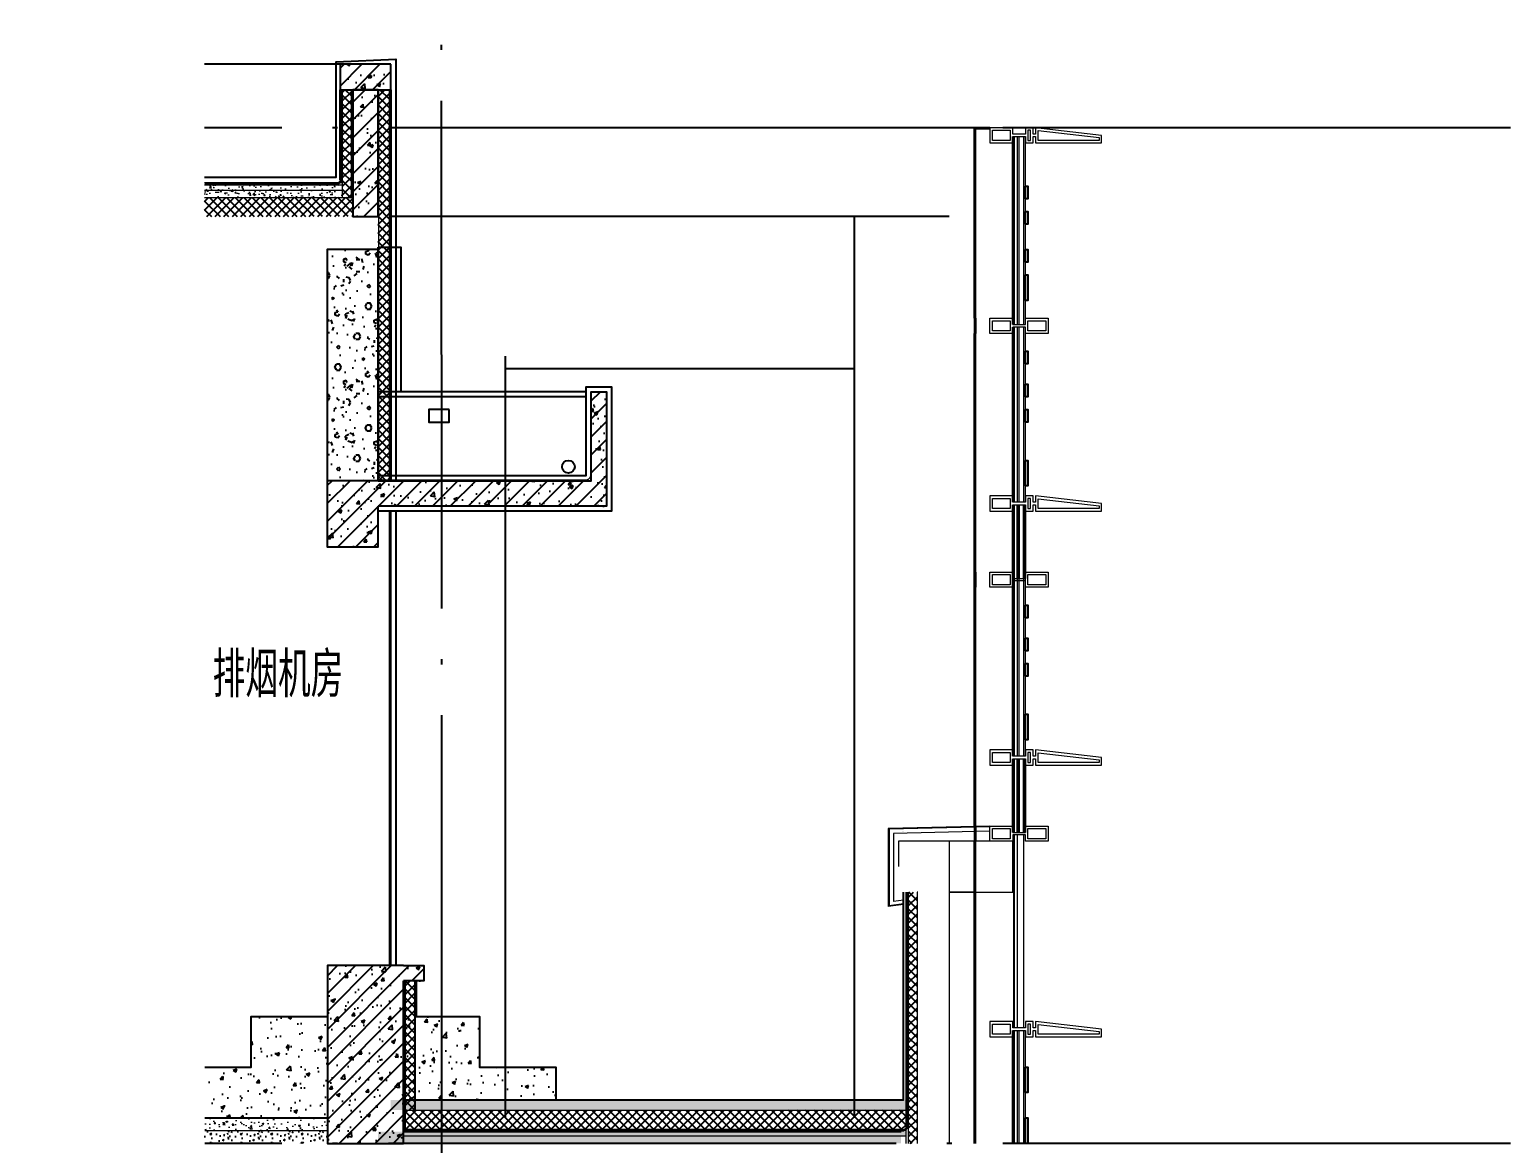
# Model space of a CAD drawing. Extents: x 1147314 to 1218578, y -272074 to -241968.
# Drawn here: x 1212126 to 1217960, y -249922 to -245535 of the extents above; entities that cross this region are included whole.
import ezdxf

# ---------------------------------------------------------------- set-up
doc = ezdxf.new("R2010")
doc.units = 0
doc.header["$LTSCALE"] = 1000
doc.header["$MEASUREMENT"] = 0
for name, pattern in [('230303生产综合楼-平面图_t8$0$DOTE', [2.42, 2, -0.2, 0.02, -0.2]), ('__DASH', [0.35, 0.25, -0.1]), ('DASH', [0.35, 0.25, -0.1])]:
    doc.linetypes.add(name, pattern=pattern)
for name, color, linetype in [('230303生产综合楼-平面图_t8$0$PUB_HATCH', 8, 'Continuous'), ('230303生产综合楼-平面图_t8$0$板洞', 6, 'Continuous'), ('A-DOOR-FIRE', 4, 'Continuous'), ('A-SECT-SURF', 6, 'Continuous'), ('A-看线', 115, 'Continuous'), ('DOTE', 1, 'Continuous'), ('LATRINE', 6, 'Continuous'), ('LY_MC_section A', 140, 'Continuous'), ('PUB_HATCH', 8, 'Continuous'), ('PUB_TEXT', 7, 'Continuous'), ('SURFACE', 6, 'Continuous'), ('WALL', 255, 'Continuous'), ('墙身保温', 21, 'Continuous'), ('墙身抹灰', 6, 'Continuous'), ('平面$0$A-ROOF-LINE', 150, 'Continuous')]:
    doc.layers.add(name, color=color, linetype=linetype)
for name, color, linetype, lineweight in [('A-WALL-INSL', 241, 'Continuous', 0), ('WALL-CURT-GLAZ', 120, 'Continuous', 0), ('WALL-CURT-METL', 211, 'Continuous', 0), ('墙身分层线', 253, 'Continuous', 18)]:
    doc.layers.add(name, color=color, linetype=linetype, lineweight=lineweight)
doc.styles.add('_TCH_DIM', font='SIMPLEX', dxfattribs={"bigfont": 'GBCBIG'})
pattern_1 = [(50, (1943.11, -3412.05), (143.452037, -12.550427), [15, -165]), (355, (1943.11, -3412.05), (-27.750267, 150.438427), [12, -132]), (100.4514, (1955.07, -3413.09), (115.701876, 137.887908), [12.748038, -140.228422]), (46.1842, (1943.11, -3372.05), (213.44821, -33.103803), [22.5, -247.5]), (96.6356, (1960.9, -3374.8), (186.93254, 194.823574), [19.122058, -210.3426]), (351.1842, (1943.11, -3372.05), (186.93239, 194.82372), [18, -198]), (21, (1963.11, -3382.05), (119.38141, -80.523778), [15, -165]), (326, (1963.11, -3382.05), (48.663066, 145.030009), [12, -132]), (71.4514, (1973.06, -3388.76), (168.044526, 64.5061), [12.748038, -140.228422]), (37.5, (1943.113, -3412.045), (2.431971, 66.5787708), [0, -130.4, 0, -134, 0, -132.5]), (7.5, (1943.11, -3412.045), (52.6139075, 78.8823424), [0, -76.4, 0, -127.4, 0, -50.5]), (327.5, (1898.513, -3412.045), (106.7644872, -4.5109743), [0, -50, 0, -156, 0, -207]), (317.5, (1878.51, -3412.045), (116.637234, 20.0209965), [0, -65, 0, -103.6, 0, -147])]

# ---------------------------------------------------------------- blocks, each defined once
blk = doc.blocks.new('A$C42b86bd6')
at = {"layer": 'A-看线'}
for points in [[(286, 0), (286, -60)], [(290, 0), (290, -60)]]:
    blk.add_lwpolyline(points, dxfattribs=at)
at = {"layer": 'WALL-CURT-METL'}
for points in [[(230, -60), (230, 0), (140, 0), (140, -25), (90, -25), (90, 0), (0, 0), (0, -60), (90, -60), (90, -35), (140, -35), (140, -60)], [(80, -25), (80, -10), (10, -10), (10, -50), (80, -50)], [(220, -50), (220, -10), (150, -10), (150, -35), (150, -50)]]:
    blk.add_lwpolyline(points, close=True, dxfattribs=at)
blk = doc.blocks.new('A$C37e4a2ef')
at = {"layer": 'A-看线'}
for points in [[(196, -60), (196, 0)], [(200, -60), (200, 0)]]:
    blk.add_lwpolyline(points, dxfattribs=at)
at = {"layer": 'WALL-CURT-METL'}
for points in [[(140, -60), (50, -60), (50, -35), (0, -35), (0, -60), (-30, -60), (-30, -35), (-40, -35), (-40, -60), (-300, -60), (-300, -30), (-40, 0), (-40, -25), (-30, -25), (-30, 0), (0, 0), (0, -25), (50, -25), (50, 0), (140, 0)], [(-50, -50), (-50, -11.2), (-290, -38.9), (-290, -50)], [(-20, -10), (-10, -10), (-10, -50), (-20, -50)], [(130, -25), (130, -10), (60, -10), (60, -50), (130, -50)]]:
    blk.add_lwpolyline(points, close=True, dxfattribs=at)
blk = doc.blocks.new('A$C827e71c0')
at = {"layer": 'A-DOOR-FIRE'}
blk.add_blockref('A$C42b86bd6', (-90, 0), dxfattribs=at)
blk = doc.blocks.new('A$C071d96ed')
at = {"layer": 'A-看线'}
for points in [[(44, -690), (44, 0)], [(50, -690), (50, 0)], [(196, -665), (196, -25)], [(200, -665), (200, -25)]]:
    blk.add_lwpolyline(points, dxfattribs=at)
at = {"layer": 'WALL-CURT-GLAZ'}
for p, q in [((0, -690), (0, 0)), ((6, -690), (6, 0)), ((25, -690), (25, 0)), ((31, -690), (31, 0))]:
    blk.add_line(p, q, dxfattribs=at)
blk = doc.blocks.new('A$C38d1714a')
at = {"layer": 'A-WALL-INSL'}
blk.add_lwpolyline([(0, 0), (250, 0), (250, -200), (0, -200)], close=True, dxfattribs=at)

msp = doc.modelspace()

# ---------------------------------------------------------------- hatches: boundary and pattern name
at = {"layer": '230303生产综合楼-平面图_t8$0$PUB_HATCH'}
h = msp.add_hatch(dxfattribs=at)
h.set_pattern_fill('钢筋混凝土', color=256, scale=20)
h.set_pattern_definition([(45, (1943.113, -3412.045), (-35.355339, 35.355339), []), (50, (1943.11, -3412.05), (143.452037, -12.550427), [15, -165]), (355, (1943.11, -3412.05), (-27.750267, 150.438427), [12, -132]), (100.4514, (1955.07, -3413.09), (115.701876, 137.887908), [12.748038, -140.228422]), (46.1842, (1943.11, -3372.05), (213.44821, -33.103803), [22.5, -247.5]), (96.6356, (1960.9, -3374.8), (186.93254, 194.823574), [19.122058, -210.3426]), (351.1842, (1943.11, -3372.05), (186.93239, 194.82372), [18, -198]), (21, (1963.11, -3382.05), (119.38141, -80.523778), [15, -165]), (326, (1963.11, -3382.05), (48.663066, 145.030009), [12, -132]), (71.4514, (1973.06, -3388.76), (168.044526, 64.5061), [12.748038, -140.228422]), (37.5, (1943.113, -3412.045), (2.431971, 66.5787708), [0, -130.4, 0, -134, 0, -132.5]), (7.5, (1943.11, -3412.045), (52.6139075, 78.8823424), [0, -76.4, 0, -127.4, 0, -50.5]), (327.5, (1898.513, -3412.045), (106.7644872, -4.5109743), [0, -50, 0, -156, 0, -207]), (317.5, (1878.51, -3412.045), (116.637234, 20.0209965), [0, -65, 0, -103.6, 0, -147])])
edge = h.paths.add_edge_path()
edge.add_line((1213604.3, -249281.9), (1213679.3, -249281.9))
edge.add_line((1213679.3, -249281.9), (1213679.3, -249221.9))
edge.add_line((1213679.3, -249221.9), (1213299.3, -249221.9))
edge.add_line((1213299.3, -249221.9), (1213299.3, -249921.9))
edge.add_line((1213299.3, -249921.9), (1213599.3, -249921.9))
edge.add_line((1213599.3, -249921.9), (1213599.3, -249281.9))
h = msp.add_hatch(dxfattribs=at)
h.set_pattern_fill('混凝土', color=256, scale=20)
h.set_pattern_definition(pattern_1)
h.paths.add_polyline_path([(1212999.2, -249622.3), (1213299.3, -249471.9)], flags=16)
h.paths.add_polyline_path([(1212816.8, -249621.9), (1212816.8, -249821.9), (1213299.3, -249821.9), (1213299.3, -249421.9), (1212999.3, -249421.8), (1212999.3, -249621.9)])
h = msp.add_hatch(dxfattribs=at)
h.set_pattern_fill('混凝土', color=256, scale=20)
h.set_pattern_definition(pattern_1)
edge = h.paths.add_edge_path()
edge.add_line((1213899.3, -249421.9), (1213899.4, -249622.1))
edge.add_line((1213899.4, -249622.1), (1214199.3, -249622.1))
edge.add_line((1214199.3, -249622.1), (1214199.3, -249750.9))
edge.add_line((1214199.3, -249750.9), (1213604.5, -249747.9))
edge.add_line((1213599.3, -249750.9), (1213599.3, -249421.9))
edge.add_line((1213599.3, -249421.9), (1213899.3, -249421.9))
at = {"layer": 'PUB_HATCH'}
h = msp.add_hatch(dxfattribs=at)
h.set_pattern_fill('钢筋混凝土', color=256, scale=20, style=0)
h.set_pattern_definition([(45, (-1132717.173, 182296.375), (-35.3553391, 35.3553391), []), (50, (-1132717.17, 182296.38), (143.4520365, -12.550427), [15, -165]), (355, (-1132717.17, 182296.38), (-27.750267, 150.438427), [12, -132]), (100.4514, (-1132705.22, 182295.33), (115.701876, 137.8879084), [12.748038, -140.228422]), (46.1842, (-1132717.17, 182336.38), (213.44821, -33.103803), [22.5, -247.5]), (96.6356, (-1132699.39, 182333.62), (186.932541, 194.823574), [19.122058, -210.3426]), (351.1842, (-1132717.17, 182336.38), (186.93239, 194.82372), [18, -198]), (21, (-1132697.17, 182326.38), (119.3814104, -80.523778), [15, -165]), (326, (-1132697.17, 182326.38), (48.663066, 145.030009), [12, -132]), (71.4514, (-1132687.22, 182319.66), (168.044526, 64.506099), [12.748038, -140.228422]), (37.5, (-1132717.173, 182296.375), (2.4319711, 66.5787708), [0, -130.4, 0, -134, 0, -132.5]), (7.5, (-1132717.17, 182296.375), (52.6139075, 78.8823424), [0, -76.4, 0, -127.4, 0, -50.5]), (327.5, (-1132761.773, 182296.375), (106.7644872, -4.5109743), [0, -50, 0, -156, 0, -207]), (317.5, (-1132781.77, 182296.375), (116.637234, 20.0209965), [0, -65, 0, -103.6, 0, -147])])
h.paths.add_polyline_path([(1213549.2, -245672.1), (1213349.2, -245672.1), (1213349.2, -245771.9), (1213549.2, -245771.9)])
h = msp.add_hatch(dxfattribs=at)
h.set_pattern_fill('钢筋混凝土', color=256, scale=20, style=0)
h.set_pattern_definition([(45, (-127922.28, -54629.57), (-35.355339, 35.355339), []), (50, (-127922.28, -54629.57), (143.452037, -12.550427), [15, -165]), (355, (-127922.28, -54629.57), (-27.750267, 150.438427), [12, -132]), (100.4514, (-127910.33, -54630.62), (115.701876, 137.887908), [12.748038, -140.228422]), (46.1842, (-127922.28, -54589.57), (213.44821, -33.103803), [22.5, -247.5]), (96.6356, (-127904.5, -54592.33), (186.93254, 194.823574), [19.122058, -210.3426]), (351.1842, (-127922.28, -54589.57), (186.93239, 194.82372), [18, -198]), (21, (-127902.28, -54599.57), (119.38141, -80.523778), [15, -165]), (326, (-127902.28, -54599.57), (48.663066, 145.030009), [12, -132]), (71.4514, (-127892.33, -54606.28), (168.044526, 64.5061), [12.748038, -140.228422]), (37.5, (-127922.28, -54629.57), (2.431971, 66.5787708), [0, -130.4, 0, -134, 0, -132.5]), (7.5, (-127922.28, -54629.57), (52.6139075, 78.8823424), [0, -76.4, 0, -127.4, 0, -50.5]), (327.5, (-127966.88, -54629.57), (106.7644872, -4.5109743), [0, -50, 0, -156, 0, -207]), (317.5, (-127986.88, -54629.57), (116.637234, 20.0209965), [0, -65, 0, -103.6, 0, -147])])
h.paths.add_polyline_path([(1213499.2, -246271.9), (1213499.2, -245771.9), (1213399.2, -245771.9), (1213399.2, -246271.9)])
h = msp.add_hatch(dxfattribs=at)
h.set_pattern_fill('加气混凝土', color=256, scale=20, style=0)
h.set_pattern_definition([(0, (-1037884.82, 123313.16), (120, 240), [0, -240]), (0, (-1038025.22, 123280.76), (120, 240), [0, -240]), (0, (-1037947.22, 123278.36), (120, 240), [0, -240]), (0, (-1037862.02, 123349.16), (120, 240), [0, -240]), (0, (-1037961.62, 123266.36), (120, 240), [0, -240]), (0, (-1037838.02, 123500.36), (120, 240), [0, -240]), (0, (-1037911.22, 123481.16), (120, 240), [0, -240]), (0, (-1037872.82, 123451.16), (120, 240), [0, -240]), (0, (-1038068.42, 123446.36), (120, 240), [0, -240]), (0, (-1037950.82, 123435.56), (120, 240), [0, -240]), (0, (-1037996.42, 123374.36), (120, 240), [0, -240]), (0, (-1037994.02, 123284.36), (120, 240), [0, -240]), (0, (-1037904.02, 123274.76), (120, 240), [0, -240]), (0, (-1037838.02, 123380.36), (120, 240), [0, -240]), (0, (-1038062.42, 123343.16), (120, 240), [0, -240]), (0, (-1038042.02, 123383.96), (120, 240), [0, -240]), (0, (-1037948.42, 123367.16), (120, 240), [0, -240]), (0, (-1037982.02, 123332.36), (120, 240), [0, -240]), (0, (-1038001.22, 123411.56), (120, 240), [0, -240]), (0, (-1037971.22, 123501.56), (120, 240), [0, -240]), (0, (-1038052.82, 123292.76), (120, 240), [0, -240]), (0, (-1037920.82, 123452.36), (120, 240), [0, -240]), (0, (-1038032.42, 123455.96), (120, 240), [0, -240]), (0, (-1038051.62, 123487.16), (120, 240), [0, -240]), (130.601294, (-1037852.768, 123425.22), (-599.99999337, 720.00000315), [10.536622, -4414.8444]), (18.4349488, (-1037869.91, 123429.792), (599.9999978, 239.9999982), [10.842096, -1507.05116]), (90, (-1037869.91, 123419.51), (120, 240), [10.285714, -469.71426]), (161.565051, (-1037859.625, 123416.078), (-600.000003, 239.9999821), [10.842096, -1507.05116]), (53.1301023, (-1037859.625, 123416.08), (120.0000002, 239.9999999), [11.428572, -1188.5714]), (135, (-1037850.48, 123293.79), (-120.0000145, 239.9999838), [9.697464, -669.12504]), (45, (-1037864.2, 123293.79), (119.9999992, 239.999999), [9.697464, -669.12504]), (135, (-1037857.34, 123286.935), (-120.0000145, 239.9999838), [9.697464, -669.12504]), (45, (-1037857.34, 123286.935), (119.9999992, 239.999999), [9.697464, -669.12504]), (116.565051, (-1037965.9, 123454.93), (-2e-05, 479.999987), [12.77753, -255.5506]), (180, (-1037971.62, 123466.36), (-120, 240), [13.714286, -226.2857]), (63.434949, (-1037991.05, 123454.93), (1e-06, 479.999998), [12.77753, -255.5506]), (116.565051, (-1037985.34, 123443.5), (-2e-05, 479.999987), [12.77753, -255.5506]), (0, (-1037985.34, 123443.5), (120, 240), [13.714286, -226.2857]), (63.434949, (-1037971.62, 123443.5), (1e-06, 479.999998), [12.77753, -255.5506]), (107.102728, (-1037875.625, 123373.792), (-359.999986237, 1200.000001936), [15.544538, -6513.161]), (143.972626, (-1037880.196, 123388.65), (-2279.9999711, 1679.9999981), [15.544538, -3248.808]), (180, (-1037892.77, 123397.8), (-120, 240), [14.857142, -225.14284]), (36.0273733, (-1037920.196, 123388.65), (2279.99998315, 1679.99998189), [15.544538, -3248.808]), (71.5650511, (-1037924.768, 123374.935), (360.00000185, 1199.99999793), [14.456126, -1503.43712]), (107.102728, (-1037920.196, 123360.078), (-359.999986237, 1200.000001936), [15.544538, -6513.161]), (143.972626, (-1037907.625, 123350.935), (-2279.9999711, 1679.9999981), [15.544538, -3248.808]), (0, (-1037907.62, 123350.93), (120, 240), [14.857142, -225.14284]), (36.0273733, (-1037892.768, 123350.935), (2279.99998315, 1679.99998189), [15.544538, -3248.808]), (71.5650511, (-1037880.196, 123360.078), (360.00000185, 1199.99999793), [14.456126, -1503.43712]), (150.255118, (-1037873.34, 123485.792), (-360.00000085, 239.99999703), [9.214008, -1925.72784]), (90, (-1037881.34, 123481.22), (120, 240), [9.142858, -470.8571]), (29.7448813, (-1037881.34, 123481.22), (360.0000002, 239.99999888), [9.214008, -1925.72784]), (116.565051, (-1037929.34, 123315.5), (-2e-05, 479.999987), [12.77753, -255.5506]), (168.690067, (-1037935.054, 123326.935), (-1080.0000008, 239.99999398), [11.654902, -2435.8742]), (41.1859251, (-1037955.625, 123321.221), (2999.999981823, 2639.999976915), [12.148738, -5090.3208]), (90, (-1037955.62, 123309.79), (120, 240), [11.428572, -468.5714]), (138.814074, (-1037946.482, 123301.792), (-2999.999946676, 2640.000016815), [12.148738, -5090.3208]), (16.6992442, (-1037946.482, 123301.792), (3959.999970207, 1199.99998743), [11.93178, -4999.415]), (60.9453959, (-1037935.054, 123305.221), (119.99999968, 239.99999788), [11.766434, -4930.1358]), (109.983106, (-1038029.911, 123416.078), (-600.00000226, 1679.999995554), [13.3768, -5604.879]), (155.556045, (-1038034.482, 123428.649), (-1560.000005946, 719.99998504), [13.809194, -5786.0526]), (24.4439547, (-1038059.625, 123428.649), (1560.00000078, 719.999996537), [13.809194, -5786.0526]), (70.0168934, (-1038064.196, 123416.078), (600.00000181, 1679.99999583), [13.3768, -5604.879]), (109.983106, (-1038059.625, 123403.506), (-600.00000226, 1679.999995554), [13.3768, -5604.879]), (160.016893, (-1038047.053, 123398.935), (-600.00000035, 239.99998907), [13.3768, -2795.751]), (19.9831065, (-1038047.053, 123398.935), (599.9999967, 239.99999962), [13.3768, -2795.751]), (70.0168934, (-1038034.482, 123403.506), (600.00000181, 1679.99999583), [13.3768, -5604.879]), (122.005383, (-1037940.768, 123394.363), (-120.0000161, 239.99998775), [10.781693, -2253.3736]), (18.4349488, (-1037956.768, 123400.078), (599.9999978, 239.9999982), [10.842096, -1507.05116]), (90, (-1037956.77, 123389.79), (120, 240), [10.285714, -469.71426]), (161.565051, (-1037946.482, 123386.363), (-600.000003, 239.9999821), [10.842096, -1507.05116]), (54.4623222, (-1037946.482, 123386.363), (839.99999878, 1199.9999982), [9.831228, -4119.2846]), (116.565051, (-1038010.48, 123336.08), (-2e-05, 479.999987), [12.77753, -255.5506]), (180, (-1038016.2, 123347.5), (-120, 240), [12.571428, -227.42856]), (59.0362434, (-1038035.625, 123336.078), (120.00000039, 239.99999884), [13.32789, -2785.5288]), (120.963756, (-1038028.768, 123324.65), (-120.0000164, 239.99998898), [13.32789, -2785.5288]), (0, (-1038028.77, 123324.65), (120, 240), [12.571428, -227.42856]), (63.434949, (-1038016.2, 123324.65), (1e-06, 479.999998), [12.77753, -255.5506])])
h.paths.add_polyline_path([(1213299.2, -247311.9), (1213499.2, -247311.9), (1213499.2, -246401.9), (1213299.2, -246401.9)])
h = msp.add_hatch(dxfattribs=at)
h.set_pattern_fill('钢筋混凝土', color=256, scale=20)
h.set_pattern_definition([(45, (0.001, -3000), (-35.355339, 35.355339), []), (50, (0.001, -3000), (143.452037, -12.550427), [15, -165]), (355, (0.001, -3000), (-27.750267, 150.438427), [12, -132]), (100.4514, (11.96, -3001.05), (115.701876, 137.887908), [12.748038, -140.228422]), (46.1842, (0.001, -2960), (213.44821, -33.103803), [22.5, -247.5]), (96.6356, (17.79, -2962.76), (186.93254, 194.823574), [19.122058, -210.3426]), (351.1842, (0.001, -2960), (186.93239, 194.82372), [18, -198]), (21, (20, -2970), (119.38141, -80.523778), [15, -165]), (326, (20, -2970), (48.663066, 145.030009), [12, -132]), (71.4514, (29.95, -2976.71), (168.044526, 64.5061), [12.748038, -140.228422]), (37.5, (0.001, -3000), (2.431971, 66.5787708), [0, -130.4, 0, -134, 0, -132.5]), (7.5, (0.001, -3000), (52.6139075, 78.8823424), [0, -76.4, 0, -127.4, 0, -50.5]), (327.5, (-44.6, -3000), (106.7644872, -4.5109743), [0, -50, 0, -156, 0, -207]), (317.5, (-64.6, -3000), (116.637234, 20.0209965), [0, -65, 0, -103.6, 0, -147])])
edge = h.paths.add_edge_path()
edge.add_line((1213299.2, -247311.9), (1214339.2, -247311.9))
edge.add_line((1214339.2, -247311.9), (1214339.2, -246961.9))
edge.add_line((1214339.2, -246961.9), (1214399.2, -246961.9))
edge.add_line((1214399.2, -246961.9), (1214399.2, -247411.9))
edge.add_line((1214399.2, -247411.9), (1213499.2, -247411.8))
edge.add_line((1213499.2, -247411.8), (1213499.2, -247571.9))
edge.add_line((1213499.2, -247571.9), (1213299.3, -247571.9))
edge.add_line((1213299.3, -247571.9), (1213299.2, -247347.5))
h = msp.add_hatch(dxfattribs=at)
h.set_pattern_fill('加气混凝土', color=256, scale=10, style=0)
h.set_pattern_definition([(0, (60466.65, -29315.95), (60, 120), [0, -120]), (0, (60396.45, -29332.15), (60, 120), [0, -120]), (0, (60435.45, -29333.35), (60, 120), [0, -120]), (0, (60478.05, -29297.95), (60, 120), [0, -120]), (0, (60428.25, -29339.35), (60, 120), [0, -120]), (0, (60490.05, -29222.35), (60, 120), [0, -120]), (0, (60453.45, -29231.95), (60, 120), [0, -120]), (0, (60472.65, -29246.95), (60, 120), [0, -120]), (0, (60374.85, -29249.35), (60, 120), [0, -120]), (0, (60433.65, -29254.75), (60, 120), [0, -120]), (0, (60410.85, -29285.35), (60, 120), [0, -120]), (0, (60412.05, -29330.35), (60, 120), [0, -120]), (0, (60457.05, -29335.15), (60, 120), [0, -120]), (0, (60490.05, -29282.35), (60, 120), [0, -120]), (0, (60377.85, -29300.95), (60, 120), [0, -120]), (0, (60388.05, -29280.55), (60, 120), [0, -120]), (0, (60434.85, -29288.95), (60, 120), [0, -120]), (0, (60418.05, -29306.35), (60, 120), [0, -120]), (0, (60408.45, -29266.75), (60, 120), [0, -120]), (0, (60423.45, -29221.75), (60, 120), [0, -120]), (0, (60382.65, -29326.15), (60, 120), [0, -120]), (0, (60448.65, -29246.35), (60, 120), [0, -120]), (0, (60392.85, -29244.55), (60, 120), [0, -120]), (0, (60383.25, -29228.95), (60, 120), [0, -120]), (130.601294, (60482.683, -29259.926), (-299.999996686, 360.000001574), [5.268311, -2207.4222]), (18.4349488, (60474.112, -29257.64), (299.9999989, 119.9999991), [5.421048, -753.52558]), (90, (60474.11, -29262.783), (60, 120), [5.142857, -234.85713]), (161.565051, (60479.254, -29264.497), (-300.0000015, 119.99999105), [5.421048, -753.52558]), (53.1301023, (60479.254, -29264.497), (60.0000001, 119.99999994), [5.714286, -594.2857]), (135, (60483.826, -29325.64), (-60.0000073, 119.9999919), [4.848732, -334.56252]), (45, (60476.97, -29325.64), (59.9999996, 119.9999995), [4.848732, -334.56252]), (135, (60480.397, -29329.07), (-60.0000073, 119.9999919), [4.848732, -334.56252]), (45, (60480.397, -29329.07), (59.9999996, 119.9999995), [4.848732, -334.56252]), (116.565051, (60426.11, -29245.07), (-1e-05, 239.999993), [6.388765, -127.7753]), (180, (60423.25, -29239.35), (-60, 120), [6.857143, -113.14285]), (63.434949, (60413.54, -29245.07), (5e-07, 239.999999), [6.388765, -127.7753]), (116.565051, (60416.4, -29250.78), (-1e-05, 239.999993), [6.388765, -127.7753]), (0, (60416.4, -29250.78), (60, 120), [6.857143, -113.14285]), (63.434949, (60423.25, -29250.78), (5e-07, 239.999999), [6.388765, -127.7753]), (107.102728, (60471.2545, -29285.6403), (-179.999993118, 600.000000968), [7.772269, -3256.5805]), (143.972626, (60468.969, -29278.212), (-1139.99998555, 839.99999905), [7.772269, -1624.404]), (180, (60462.68, -29273.64), (-60, 120), [7.428571, -112.57142]), (36.0273733, (60448.969, -29278.212), (1139.999991575, 839.999990944), [7.772269, -1624.404]), (71.5650511, (60446.683, -29285.069), (180.00000092, 599.99999897), [7.228063, -751.71856]), (107.102728, (60448.9688, -29292.4975), (-179.999993118, 600.000000968), [7.772269, -3256.5805]), (143.972626, (60455.2545, -29297.069), (-1139.99998555, 839.99999905), [7.772269, -1624.404]), (0, (60455.25, -29297.07), (60, 120), [7.428571, -112.57142]), (36.0273733, (60462.683, -29297.069), (1139.999991575, 839.999990944), [7.772269, -1624.404]), (71.5650511, (60468.969, -29292.497), (180.00000092, 599.99999897), [7.228063, -751.71856]), (150.255118, (60472.397, -29229.64), (-180.00000043, 119.99999851), [4.607004, -962.86392]), (90, (60468.4, -29231.926), (60, 120), [4.571429, -235.42855]), (29.7448813, (60468.397, -29231.926), (180.0000001, 119.99999944), [4.607004, -962.86392]), (116.565051, (60444.4, -29314.78), (-1e-05, 239.999993), [6.388765, -127.7753]), (168.690067, (60441.54, -29309.069), (-540.0000004, 119.99999699), [5.827451, -1217.9371]), (41.1859251, (60431.2545, -29311.926), (1499.999990912, 1319.999988458), [6.074369, -2545.1604]), (90, (60431.254, -29317.64), (60, 120), [5.714286, -234.2857]), (138.814074, (60435.826, -29321.6403), (-1499.999973338, 1320.000008407), [6.074369, -2545.1604]), (16.6992442, (60435.826, -29321.6403), (1979.999985103, 599.999993716), [5.96589, -2499.7075]), (60.9453959, (60441.54, -29319.926), (59.99999984, 119.999998939), [5.883217, -2465.0679]), (109.983106, (60394.1116, -29264.4975), (-300.00000113, 839.999997777), [6.6884, -2802.4395]), (155.556045, (60391.826, -29258.2118), (-780.000002973, 359.99999252), [6.904597, -2893.0263]), (24.4439547, (60379.2545, -29258.2118), (780.00000039, 359.999998268), [6.904597, -2893.0263]), (70.0168934, (60376.969, -29264.4975), (300.000000904, 839.999997916), [6.6884, -2802.4395]), (109.983106, (60379.2545, -29270.783), (-300.00000113, 839.999997777), [6.6884, -2802.4395]), (160.016893, (60385.54, -29273.069), (-300.00000018, 119.99999453), [6.6884, -1397.8755]), (19.9831065, (60385.54, -29273.069), (299.99999835, 119.99999981), [6.6884, -1397.8755]), (70.0168934, (60391.826, -29270.783), (300.000000904, 839.999997916), [6.6884, -2802.4395]), (122.005383, (60438.683, -29275.355), (-60.00000805, 119.99999387), [5.390846, -1126.6868]), (18.4349488, (60430.683, -29272.497), (299.9999989, 119.9999991), [5.421048, -753.52558]), (90, (60430.683, -29277.64), (60, 120), [5.142857, -234.85713]), (161.565051, (60435.826, -29279.355), (-300.0000015, 119.99999105), [5.421048, -753.52558]), (54.4623222, (60435.826, -29279.3546), (419.99999939, 599.9999991), [4.915614, -2059.6423]), (116.565051, (60403.83, -29304.5), (-1e-05, 239.999993), [6.388765, -127.7753]), (180, (60400.97, -29298.78), (-60, 120), [6.285714, -113.71428]), (59.0362434, (60391.254, -29304.497), (60.000000195, 119.99999942), [6.663946, -1392.7644]), (120.963756, (60394.683, -29310.212), (-60.0000082, 119.99999449), [6.663946, -1392.7644]), (0, (60394.68, -29310.21), (60, 120), [6.285714, -113.71428]), (63.434949, (60400.97, -29310.21), (5e-07, 239.999999), [6.388765, -127.7753])])
h.paths.add_polyline_path([(1212126.5, -249871.9), (1212126.5, -249921.9), (1212126.5, -249921.9), (1212126.5, -249871.9)])
h.paths.add_polyline_path([(1212816.9, -249871.9), (1212816.9, -249921.9), (1213299.2, -249921.9), (1213299.2, -249871.9)])
h = msp.add_hatch(dxfattribs=at)
h.set_pattern_fill('加气混凝土', color=256, scale=10, style=0)
h.set_pattern_definition([(0, (-1135748.49, 217469.14), (60, 120), [0, -120]), (0, (-1135818.69, 217452.94), (60, 120), [0, -120]), (0, (-1135779.69, 217451.74), (60, 120), [0, -120]), (0, (-1135737.09, 217487.14), (60, 120), [0, -120]), (0, (-1135786.89, 217445.74), (60, 120), [0, -120]), (0, (-1135725.09, 217562.74), (60, 120), [0, -120]), (0, (-1135761.69, 217553.14), (60, 120), [0, -120]), (0, (-1135742.49, 217538.14), (60, 120), [0, -120]), (0, (-1135840.29, 217535.74), (60, 120), [0, -120]), (0, (-1135781.49, 217530.34), (60, 120), [0, -120]), (0, (-1135804.29, 217499.74), (60, 120), [0, -120]), (0, (-1135803.09, 217454.74), (60, 120), [0, -120]), (0, (-1135758.09, 217449.94), (60, 120), [0, -120]), (0, (-1135725.09, 217502.74), (60, 120), [0, -120]), (0, (-1135837.29, 217484.14), (60, 120), [0, -120]), (0, (-1135827.09, 217504.54), (60, 120), [0, -120]), (0, (-1135780.29, 217496.14), (60, 120), [0, -120]), (0, (-1135797.09, 217478.74), (60, 120), [0, -120]), (0, (-1135806.69, 217518.34), (60, 120), [0, -120]), (0, (-1135791.69, 217563.34), (60, 120), [0, -120]), (0, (-1135832.49, 217458.94), (60, 120), [0, -120]), (0, (-1135766.49, 217538.74), (60, 120), [0, -120]), (0, (-1135822.29, 217540.54), (60, 120), [0, -120]), (0, (-1135831.89, 217556.14), (60, 120), [0, -120]), (130.601294, (-1135732.464, 217525.164), (-299.999996686, 360.000001574), [5.268311, -2207.4222]), (18.4349488, (-1135741.035, 217527.45), (299.9999989, 119.99999911), [5.421048, -753.52558]), (90, (-1135741.035, 217522.307), (60, 120), [5.142857, -234.85713]), (161.565051, (-1135735.892, 217520.593), (-300.00000151, 119.99999105), [5.421048, -753.52558]), (53.1301023, (-1135735.892, 217520.593), (60.00000011, 119.99999994), [5.714286, -594.2857]), (135, (-1135731.32, 217459.45), (-60.00000725, 119.9999919), [4.848732, -334.56252]), (45, (-1135738.18, 217459.45), (59.9999996, 119.9999995), [4.848732, -334.56252]), (135, (-1135734.75, 217456.02), (-60.00000725, 119.9999919), [4.848732, -334.56252]), (45, (-1135734.75, 217456.02), (59.9999996, 119.9999995), [4.848732, -334.56252]), (116.565051, (-1135789.04, 217540.02), (-1.04e-05, 239.9999935), [6.388765, -127.7753]), (180, (-1135791.89, 217545.74), (-60, 120), [6.857143, -113.14285]), (63.434949, (-1135801.61, 217540.02), (5e-07, 239.999999), [6.388765, -127.7753]), (116.565051, (-1135798.75, 217534.31), (-1.04e-05, 239.9999935), [6.388765, -127.7753]), (0, (-1135798.75, 217534.31), (60, 120), [6.857143, -113.14285]), (63.434949, (-1135791.89, 217534.31), (5e-07, 239.999999), [6.388765, -127.7753]), (107.102728, (-1135743.8924, 217499.45), (-179.9999931185, 600.000000968), [7.772269, -3256.5805]), (143.972626, (-1135746.178, 217506.878), (-1139.999985548, 839.99999905), [7.772269, -1624.404]), (180, (-1135752.46, 217511.45), (-60, 120), [7.428571, -112.57142]), (36.0273733, (-1135766.178, 217506.878), (1139.999991575, 839.999990944), [7.772269, -1624.404]), (71.5650511, (-1135768.464, 217500.021), (180.00000092, 599.99999897), [7.228063, -751.71856]), (107.102728, (-1135766.178, 217492.5926), (-179.9999931185, 600.000000968), [7.772269, -3256.5805]), (143.972626, (-1135759.892, 217488.021), (-1139.999985548, 839.99999905), [7.772269, -1624.404]), (0, (-1135759.89, 217488.02), (60, 120), [7.428571, -112.57142]), (36.0273733, (-1135752.464, 217488.021), (1139.999991575, 839.999990944), [7.772269, -1624.404]), (71.5650511, (-1135746.178, 217492.593), (180.00000092, 599.99999897), [7.228063, -751.71856]), (150.255118, (-1135742.75, 217555.45), (-180.00000043, 119.99999851), [4.607004, -962.86392]), (90, (-1135746.75, 217553.164), (60, 120), [4.571429, -235.42855]), (29.7448813, (-1135746.75, 217553.164), (180.00000011, 119.99999944), [4.607004, -962.86392]), (116.565051, (-1135770.75, 217470.31), (-1.04e-05, 239.9999935), [6.388765, -127.7753]), (168.690067, (-1135773.607, 217476.021), (-540.0000004, 119.99999699), [5.827451, -1217.9371]), (41.1859251, (-1135783.8924, 217473.164), (1499.999990912, 1319.999988458), [6.074369, -2545.1604]), (90, (-1135783.89, 217467.45), (60, 120), [5.714286, -234.2857]), (138.814074, (-1135779.321, 217463.45), (-1499.999973338, 1320.000008407), [6.074369, -2545.1604]), (16.6992442, (-1135779.321, 217463.45), (1979.999985103, 599.999993716), [5.96589, -2499.7075]), (60.9453959, (-1135773.6067, 217465.164), (59.999999841, 119.999998939), [5.883217, -2465.0679]), (109.983106, (-1135821.035, 217520.5926), (-300.00000113, 839.999997777), [6.6884004, -2802.4395]), (155.556045, (-1135823.321, 217526.8784), (-780.000002973, 359.999992521), [6.904597, -2893.0263]), (24.4439547, (-1135835.8924, 217526.8784), (780.000000389, 359.999998268), [6.904597, -2893.0263]), (70.0168934, (-1135838.178, 217520.5926), (300.000000904, 839.999997916), [6.6884004, -2802.4395]), (109.983106, (-1135835.8924, 217514.307), (-300.00000113, 839.999997777), [6.6884004, -2802.4395]), (160.016893, (-1135829.607, 217512.021), (-300.000000176, 119.999994533), [6.6884004, -1397.8755]), (19.9831065, (-1135829.607, 217512.021), (299.999998353, 119.99999981), [6.6884004, -1397.8755]), (70.0168934, (-1135823.321, 217514.307), (300.000000904, 839.999997916), [6.6884004, -2802.4395]), (122.005383, (-1135776.464, 217509.735), (-60.00000805, 119.999993874), [5.3908464, -1126.6868]), (18.4349488, (-1135784.464, 217512.593), (299.9999989, 119.99999911), [5.421048, -753.52558]), (90, (-1135784.464, 217507.45), (60, 120), [5.142857, -234.85713]), (161.565051, (-1135779.321, 217505.735), (-300.00000151, 119.99999105), [5.421048, -753.52558]), (54.4623222, (-1135779.321, 217505.7355), (419.999999391, 599.999999101), [4.915614, -2059.6423]), (116.565051, (-1135811.32, 217480.59), (-1.04e-05, 239.9999935), [6.388765, -127.7753]), (180, (-1135814.18, 217486.31), (-60, 120), [6.285714, -113.71428]), (59.0362434, (-1135823.892, 217480.593), (60.000000195, 119.999999418), [6.6639456, -1392.7644]), (120.963756, (-1135820.464, 217474.878), (-60.0000082, 119.99999449), [6.6639456, -1392.7644]), (0, (-1135820.46, 217474.88), (60, 120), [6.285714, -113.71428]), (63.434949, (-1135814.18, 217474.88), (5e-07, 239.999999), [6.388765, -127.7753])])
h.paths.add_polyline_path([(1213499.2, -249921.9), (1213499.2, -249891.9), (1215559.2, -249891.9), (1215559.2, -249921.9)])
at = {"layer": '墙身保温'}
h = msp.add_hatch(dxfattribs=at)
h.set_pattern_fill('ANSI37', color=256, scale=15, style=0)
h.set_pattern_definition([(45, (-1226302.449, 238438.56), (-16.83798023, 16.83798023), []), (135, (-1226302.449, 238438.56), (-16.83798023, -16.83798023), [])])
h.paths.add_polyline_path([(1213359.2, -245772), (1213394.2, -245771.9), (1213394.2, -246196.9), (1213359.2, -246197)])
h = msp.add_hatch(dxfattribs=at)
h.set_pattern_fill('ANSI37', color=256, scale=15, style=0)
h.set_pattern_definition([(45, (-1249190.183, 259778.683), (-16.83798023, 16.83798023), []), (135, (-1249190.183, 259778.683), (-16.83798023, -16.83798023), [])])
h.paths.add_polyline_path([(1213544.2, -245771.9), (1213499.2, -245771.9), (1213499.2, -247311.9), (1213544.4, -247311.9)])
h = msp.add_hatch(dxfattribs=at)
h.set_pattern_fill('ANSI37', color=256, scale=15, style=0)
h.set_pattern_definition([(45, (-1226417.455, 237762.37), (-16.83798023, 16.83798023), []), (135, (-1226417.455, 237762.37), (-16.83798023, -16.83798023), [])])
h.paths.add_polyline_path([(1212815.7, -246196.6), (1212815.8, -246271.6), (1213398.8, -246271.4), (1213398.8, -246196.4)])
h = msp.add_hatch(dxfattribs=at)
h.set_pattern_fill('ANSI37', color=256, scale=15, style=0)
h.set_pattern_definition([(45, (-1139428.09, 217840.737), (-16.83798023, 16.83798023), []), (135, (-1139428.09, 217840.737), (-16.83798023, -16.83798023), [])])
h.paths.add_polyline_path([(1215589.2, -248931.9), (1215624.2, -248931.9), (1215624.2, -249921.9), (1215589.2, -249921.9)])
h = msp.add_hatch(dxfattribs=at)
h.set_pattern_fill('ANSI37', color=256, scale=15, style=0)
h.set_pattern_definition([(45, (-1249090.086, 256268.683), (-16.83798023, 16.83798023), []), (135, (-1249090.086, 256268.683), (-16.83798023, -16.83798023), [])])
h.paths.add_polyline_path([(1213644.3, -249281.9), (1213599.3, -249281.9), (1213599.3, -249790.9), (1213644.5, -249790.9)])
h = msp.add_hatch(dxfattribs=at)
h.set_pattern_fill('ANSI37', color=256, scale=15, style=0)
h.set_pattern_definition([(45, (-1139348.084, 217505.735), (-16.83798023, 16.83798023), []), (135, (-1139348.084, 217505.735), (-16.83798023, -16.83798023), [])])
h.paths.add_polyline_path([(1213599.3, -249865.9), (1213599.3, -249790.9), (1215579.2, -249790.9), (1215579.2, -249865.9)])
at = {"layer": '墙身分层线'}
h = msp.add_hatch(dxfattribs=at)
h.set_pattern_fill('混凝土', color=256, scale=8)
h.set_pattern_definition([(50, (29628.605, -3404.36), (57.3808146, -5.0201708), [6, -66]), (355, (29628.605, -3404.36), (-11.1001067, 60.1753707), [4.8, -52.8]), (100.4514, (29633.386, -3404.78), (46.2807505, 55.1551634), [5.0992152, -56.091369]), (46.1842, (29628.605, -3388.36), (85.379284, -13.241521), [9, -99]), (96.6356, (29635.72, -3389.465), (74.7730164, 77.9294297), [7.648823, -84.13704]), (351.1842, (29628.605, -3388.36), (74.7729556, 77.929488), [7.2, -79.2]), (21, (29636.605, -3392.36), (47.7525642, -32.2095113), [6, -66]), (326, (29636.605, -3392.36), (19.4652266, 58.0120036), [4.8, -52.8]), (71.4514, (29640.584, -3395.046), (67.2178103, 25.8024397), [5.0992152, -56.091369]), (37.5, (29628.605, -3404.362), (0.97278843, 26.6315083), [0, -52.16, 0, -53.6, 0, -53]), (7.5, (29628.605, -3404.362), (21.045563, 31.55293695), [0, -30.56, 0, -50.96, 0, -20.2]), (327.5, (29610.765, -3404.362), (42.7057949, -1.80438974), [0, -20, 0, -62.4, 0, -82.8]), (317.5, (29602.765, -3404.362), (46.6548935, 8.0083986), [0, -26, 0, -41.44, 0, -58.8])])
h.paths.add_polyline_path([(1212815.7, -246147.1), (1212815.7, -246197.1), (1213359.2, -246197), (1213359.2, -246147.1)])
h = msp.add_hatch(dxfattribs=at)
h.set_pattern_fill('混凝土', color=256, scale=10)
h.set_pattern_definition([(50, (-1135712.7, 217626.736), (71.7260183, -6.2752135), [7.5, -82.5]), (355, (-1135712.7, 217626.736), (-13.8751334, 75.2192134), [6, -66]), (100.4514, (-1135706.72, 217626.21), (57.8509382, 68.9439542), [6.374019, -70.1142112]), (46.1842, (-1135712.7, 217646.736), (106.724105, -16.5519014), [11.25, -123.75]), (96.6356, (-1135703.8, 217645.36), (93.4662706, 97.411787), [9.561029, -105.1713]), (351.1842, (-1135712.7, 217646.74), (93.4661945, 97.41186), [9, -99]), (21, (-1135702.7, 217641.736), (59.6907052, -40.261889), [7.5, -82.5]), (326, (-1135702.7, 217641.736), (24.3315332, 72.5150045), [6, -66]), (71.4514, (-1135697.724, 217638.38), (84.0222629, 32.2530497), [6.374019, -70.1142112]), (37.5, (-1135712.698, 217626.736), (1.21598553, 33.28938538), [0, -65.2, 0, -67, 0, -66.25]), (7.5, (-1135712.7, 217626.736), (26.30695374, 39.4411712), [0, -38.2, 0, -63.7, 0, -25.25]), (327.5, (-1135734.998, 217626.736), (53.38224362, -2.25548717), [0, -25, 0, -78, 0, -103.5]), (317.5, (-1135745, 217626.736), (58.3186169, 10.0104982), [0, -32.5, 0, -51.8, 0, -73.5])])
h.paths.add_polyline_path([(1213549.2, -249790.9), (1213549.2, -249750.9), (1215579.2, -249750.9), (1215579.2, -249790.9)])
h = msp.add_hatch(dxfattribs=at)
h.set_pattern_fill('混凝土', color=256, scale=10)
h.set_pattern_definition([(50, (60431.254, -29279.355), (71.7260183, -6.2752135), [7.5, -82.5]), (355, (60431.254, -29279.355), (-13.8751334, 75.2192134), [6, -66]), (100.4514, (60437.23, -29279.88), (57.850938, 68.9439542), [6.374019, -70.114211]), (46.1842, (60431.254, -29259.355), (106.724105, -16.5519014), [11.25, -123.75]), (96.6356, (60440.15, -29260.73), (93.466271, 97.411787), [9.561029, -105.1713]), (351.1842, (60431.25, -29259.35), (93.466195, 97.41186), [9, -99]), (21, (60441.254, -29264.355), (59.6907052, -40.261889), [7.5, -82.5]), (326, (60441.254, -29264.355), (24.331533, 72.5150045), [6, -66]), (71.4514, (60446.23, -29267.71), (84.022263, 32.2530497), [6.374019, -70.114211]), (37.5, (60431.254, -29279.355), (1.21598553, 33.2893854), [0, -65.2, 0, -67, 0, -66.25]), (7.5, (60431.254, -29279.355), (26.3069537, 39.4411712), [0, -38.2, 0, -63.7, 0, -25.25]), (327.5, (60408.954, -29279.355), (53.3822436, -2.2554872), [0, -25, 0, -78, 0, -103.5]), (317.5, (60398.954, -29279.355), (58.318617, 10.0104982), [0, -32.5, 0, -51.8, 0, -73.5])])
h.paths.add_polyline_path([(1212126.5, -249871.9), (1212126.5, -249871.9), (1212126.5, -249821.9)])
h.paths.add_polyline_path([(1212816.8, -249821.9), (1212816.9, -249871.9), (1213299.2, -249871.9), (1213299.2, -249821.9)])
h = msp.add_hatch(dxfattribs=at)
h.set_pattern_fill('混凝土', color=256, scale=10)
h.set_pattern_definition([(50, (-1135712.7, 217505.735), (71.7260183, -6.2752135), [7.5, -82.5]), (355, (-1135712.7, 217505.735), (-13.8751334, 75.2192134), [6, -66]), (100.4514, (-1135706.72, 217505.21), (57.8509382, 68.9439542), [6.374019, -70.1142112]), (46.1842, (-1135712.7, 217525.735), (106.724105, -16.5519014), [11.25, -123.75]), (96.6356, (-1135703.8, 217524.36), (93.4662706, 97.411787), [9.561029, -105.1713]), (351.1842, (-1135712.7, 217525.74), (93.4661945, 97.41186), [9, -99]), (21, (-1135702.7, 217520.735), (59.6907052, -40.261889), [7.5, -82.5]), (326, (-1135702.7, 217520.735), (24.3315332, 72.5150045), [6, -66]), (71.4514, (-1135697.724, 217517.38), (84.0222629, 32.2530497), [6.374019, -70.1142112]), (37.5, (-1135712.698, 217505.735), (1.21598553, 33.28938538), [0, -65.2, 0, -67, 0, -66.25]), (7.5, (-1135712.698, 217505.735), (26.30695374, 39.4411712), [0, -38.2, 0, -63.7, 0, -25.25]), (327.5, (-1135734.998, 217505.735), (53.38224362, -2.25548717), [0, -25, 0, -78, 0, -103.5]), (317.5, (-1135745, 217505.735), (58.3186169, 10.0104982), [0, -32.5, 0, -51.8, 0, -73.5])])
h.paths.add_polyline_path([(1213499.2, -249891.9), (1213499.2, -249875.9), (1215579.2, -249875.9), (1215579.2, -249891.9)])

# ---------------------------------------------------------------- linework, layer by layer
at = {"layer": '230303生产综合楼-平面图_t8$0$板洞'}
for points in [[(1212816.8, -249621.9), (1212999.3, -249621.9), (1212999.3, -249421.9), (1213299.3, -249421.9)], [(1213644.3, -249421.9), (1213899.3, -249421.9), (1213899.3, -249622.1), (1214199.3, -249622.1), (1214199.3, -249750.9)]]:
    msp.add_lwpolyline(points, dxfattribs=at)
at = {"layer": 'A-SECT-SURF'}
msp.add_line((1212816.8, -249821.9), (1213299.2, -249821.9), dxfattribs=at)
msp.add_lwpolyline([(1212816.8, -249821.9), (1213299.2, -249821.9)], dxfattribs=at)
at = {"layer": 'A-WALL-INSL'}
for points in [[(1215749.2, -248731.9), (1215549.2, -248731.9)], [(1215549.2, -248731.9), (1215549.2, -248831.9)], [(1215849.2, -249921.9), (1215849.2, -248931.9), (1215749.2, -248931.9), (1215749.2, -249921.9)]]:
    msp.add_lwpolyline(points, dxfattribs=at)
at = {"layer": 'A-看线'}
for p, q in [((1215909.2, -245921.9), (1213549.2, -245921.9)), ((1215749.2, -246271.9), (1213549.2, -246271.9)), ((1215374.2, -246871.9), (1213999.2, -246871.9))]:
    msp.add_line(p, q, dxfattribs=at)
for points in [[(1213549.2, -245671.9), (1212815.6, -245671.9)], [(1215909.2, -245921.9), (1215849.2, -245921.9)], [(1215909.2, -245925.9), (1215849.2, -245925.9)], [(1215849.2, -246671.9), (1215849.2, -245981.9)], [(1215849.2, -246671.9), (1215849.2, -245981.9)], [(1215853.2, -246671.9), (1215853.2, -245981.9)], [(1215999.2, -246696.9), (1215999.2, -245956.9)], [(1216005.2, -246696.9), (1216005.2, -245956.9)], [(1213549.2, -246271.9), (1213549.2, -247311.9)], [(1215374.2, -246271.9), (1215374.2, -249821.9)], [(1213999.2, -246821.9), (1213999.2, -249821.9)], [(1213999.2, -246821.9), (1213999.2, -249821.9)], [(1215849.2, -247671.9), (1215849.2, -247431.9)], [(1215853.2, -247671.9), (1215853.2, -247431.9)], [(1215999.2, -247696.9), (1215999.2, -247406.9)], [(1216005.2, -247696.9), (1216005.2, -247406.9)], [(1215849.2, -248671.9), (1215849.2, -248431.9)], [(1215853.2, -248671.9), (1215853.2, -248431.9)], [(1215999.2, -248696.9), (1215999.2, -248406.9)], [(1216005.2, -248696.9), (1216005.2, -248406.9)], [(1215853.2, -249441.9), (1215853.2, -248706.9)], [(1216005.2, -249466.9), (1216005.2, -248706.9)], [(1215849.2, -249441.9), (1215849.2, -248731.9)], [(1215999.2, -249921.9), (1215999.2, -249476.9)], [(1216005.2, -249921.9), (1216005.2, -249476.9)], [(1215849.2, -249921.9), (1215849.2, -249501.9)], [(1215853.2, -249921.9), (1215853.2, -249501.9)], [(1215849.2, -249701.9), (1215849.2, -249921.9)]]:
    msp.add_lwpolyline(points, dxfattribs=at)
at = {"layer": 'DOTE', "linetype": '230303生产综合楼-平面图_t8$0$DOTE'}
for points in [[(1213757.4, -269595.3), (1213749.2, -245535.4)], [(1217959.7, -245921.9), (1212815.7, -245921.9)], [(1217959.7, -249921.9), (1212816.9, -249921.9)]]:
    msp.add_lwpolyline(points, dxfattribs=at)
at = {"layer": 'LATRINE'}
msp.add_lwpolyline([(1213499.2, -246391.9), (1213589.2, -246391.9), (1213589.2, -246961.9)], dxfattribs=at)
at = {"layer": 'LY_MC_section A', "color": 41}
for points in [[(1216049.2, -246151.8), (1216059.2, -246151.8), (1216059.2, -246201.8), (1216049.2, -246201.8)], [(1216049.2, -246251.8), (1216059.2, -246251.8), (1216059.2, -246301.8), (1216049.2, -246301.8)], [(1216049.2, -246401.8), (1216059.2, -246401.8), (1216059.2, -246451.9), (1216049.2, -246451.9)], [(1216049.2, -246501.8), (1216059.2, -246501.8), (1216059.2, -246601.8), (1216049.2, -246601.8)], [(1216049.2, -246801.9), (1216059.2, -246801.9), (1216059.2, -246851.9), (1216049.2, -246851.9)], [(1216049.2, -246931.9), (1216059.2, -246931.9), (1216059.2, -246981.9), (1216049.2, -246981.9)], [(1216049.2, -247031.9), (1216059.2, -247031.9), (1216059.2, -247081.9), (1216049.2, -247081.9)], [(1216049.2, -247231.9), (1216059.2, -247231.9), (1216059.2, -247331.9), (1216049.2, -247331.9)], [(1216049.2, -247801.9), (1216059.2, -247801.9), (1216059.2, -247851.9), (1216049.2, -247851.9)], [(1216049.2, -247931.9), (1216059.2, -247931.9), (1216059.2, -247981.9), (1216049.2, -247981.9)], [(1216049.2, -248031.9), (1216059.2, -248031.9), (1216059.2, -248081.9), (1216049.2, -248081.9)], [(1216049.2, -248231.9), (1216059.2, -248231.9), (1216059.2, -248331.9), (1216049.2, -248331.9)], [(1216049.2, -249621.9), (1216059.2, -249621.9), (1216059.2, -249721.9), (1216049.2, -249721.9)], [(1216049.2, -249821.9), (1216059.2, -249821.9), (1216059.2, -249921.9), (1216049.2, -249921.9)]]:
    msp.add_lwpolyline(points, close=True, dxfattribs=at)
at = {"layer": 'LY_MC_section A'}
for points in [[(1216018.2, -247696.9), (1216018.2, -247406.9)], [(1216024.2, -247696.9), (1216024.2, -247406.9)], [(1216043.2, -247696.9), (1216043.2, -247406.9)], [(1216049.2, -247696.9), (1216049.2, -247406.9)], [(1216018.2, -248696.9), (1216018.2, -248406.9)], [(1216024.2, -248696.9), (1216024.2, -248406.9)], [(1216043.2, -248696.9), (1216043.2, -248406.9)], [(1216049.2, -248696.9), (1216049.2, -248406.9)]]:
    msp.add_lwpolyline(points, dxfattribs=at)
at = {"layer": 'SURFACE'}
for points in [[(1213334.2, -245771.9), (1213334.2, -245662.1), (1213569.2, -245652.1), (1213569.2, -247311.9)], [(1213549.2, -247311.9), (1213549.2, -245671.9)], [(1213544.2, -245771.9), (1213544.2, -247311.9)], [(1213549.2, -245771.9), (1213549.2, -247311.9)], [(1213499.2, -247291.9), (1214319.2, -247291.9), (1214319.2, -246941.9), (1214419.2, -246941.9), (1214419.2, -247431.9), (1213499.2, -247431.9)], [(1214319.2, -246961.9), (1213499.2, -246961.9)], [(1214319.2, -246981.9), (1213499.2, -246981.9)], [(1213544.2, -247431.9), (1213544.2, -249221.9)], [(1213549.2, -249221.9), (1213549.2, -247431.9)], [(1213569.2, -247431.9), (1213569.2, -249221.9)], [(1213599.3, -249750.9), (1215569.2, -249750.9), (1215569.2, -248931.9)], [(1213644.3, -249281.9), (1213644.3, -249790.9)], [(1213649.3, -249421.9), (1213649.3, -249281.9)], [(1213649.3, -249281.9), (1213649.3, -249421.9)]]:
    msp.add_lwpolyline(points, dxfattribs=at)
at = {"layer": 'SURFACE', "linetype": '__DASH', "ltscale": 0.05, "const_width": 5}
msp.add_lwpolyline([(1213501.7, -245771.9), (1213501.7, -247209.4), (1213501.7, -247289.4, 0.414214), (1213521.7, -247309.4), (1214316.7, -247309.4, 0.414214), (1214336.7, -247289.4), (1214336.7, -246961.9)], format="xyb", dxfattribs=at)
at = {"layer": 'WALL'}
for points in [[(1213549.2, -245672.1), (1213349.2, -245672.1), (1213349.2, -245771.9), (1213549.2, -245771.9)], [(1213499.2, -246271.9), (1213499.2, -245771.9), (1213399.2, -245771.9), (1213399.2, -246271.9)]]:
    msp.add_lwpolyline(points, close=True, dxfattribs=at)
for points in [[(1213499.2, -247311.9), (1213499.2, -246391.9)], [(1213499.2, -247311.9), (1213499.2, -246401.9), (1213499.2, -246401.9), (1213499.2, -246401.9), (1213299.2, -246401.9), (1213299.2, -247571.9), (1213499.2, -247571.9), (1213499.2, -247411.9)], [(1213499.2, -247311.9), (1214339.2, -247311.9), (1214339.2, -246961.9), (1214399.2, -246961.9), (1214399.2, -247411.9), (1213499.2, -247411.9)], [(1213501.7, -247311.9), (1213299.2, -247311.9)], [(1213599.3, -249221.9), (1213299.3, -249221.9), (1213299.3, -249921.9), (1213599.3, -249921.9), (1213599.3, -249281.9)], [(1213599.3, -249221.9), (1213679.3, -249221.9), (1213679.3, -249281.9), (1213599.3, -249281.9)]]:
    msp.add_lwpolyline(points, dxfattribs=at)
at = {"layer": 'WALL-CURT-GLAZ'}
for p, q in [((1216018.2, -246696.9), (1216018.2, -245956.9)), ((1216024.2, -246696.9), (1216024.2, -245956.9)), ((1216043.2, -246696.9), (1216043.2, -245956.9)), ((1216049.2, -246696.9), (1216049.2, -245956.9)), ((1216018.2, -249466.9), (1216018.2, -248706.9)), ((1216043.2, -249466.9), (1216043.2, -248706.9)), ((1215569.2, -248981.4), (1215509.2, -248988.9)), ((1215569.2, -248978.2), (1215512.2, -248985.9)), ((1215569.2, -248963.5), (1215529.2, -248968.9)), ((1216018.2, -249921.9), (1216018.2, -249476.9)), ((1216024.2, -249921.9), (1216024.2, -249476.9)), ((1216043.2, -249921.9), (1216043.2, -249476.9)), ((1216049.2, -249921.9), (1216049.2, -249476.9))]:
    msp.add_line(p, q, dxfattribs=at)
for points in [[(1215909.2, -248671.9), (1215509.2, -248681.9), (1215509.2, -248988.9)], [(1215909.2, -248674.9), (1215512.2, -248684.9), (1215512.2, -248985.9)], [(1215909.2, -248691.9), (1215529.2, -248701.9), (1215529.2, -248968.9)]]:
    msp.add_lwpolyline(points, dxfattribs=at)
at = {"layer": '墙身分层线'}
for p, q in [((1213359.2, -246197.1), (1213359.2, -245771.9)), ((1213394.2, -246196.9), (1213394.2, -245771.9)), ((1213399.2, -246226.9), (1213399.2, -245771.9)), ((1212815.7, -246137.1), (1213359.2, -246137.1)), ((1212815.7, -246147.1), (1213359.2, -246147.1)), ((1212815.7, -246167.1), (1213359.2, -246167.1)), ((1212815.7, -246196.9), (1213399.2, -246196.9)), ((1215564.2, -248691.9), (1215564.2, -248691.9)), ((1215569.2, -248691.9), (1215569.2, -248691.9)), ((1215579.2, -249921.9), (1215579.2, -248931.9)), ((1215589.2, -249921.9), (1215589.2, -248931.9)), ((1215624.2, -249921.9), (1215624.2, -248931.9)), ((1213599.3, -249790.9), (1215579.2, -249790.9)), ((1213299.2, -249871.9), (1212816.9, -249871.9)), ((1213599.3, -249865.9), (1215559.2, -249865.9)), ((1213599.3, -249875.9), (1215559.2, -249875.9)), ((1213599.3, -249891.9), (1215579.2, -249891.9))]:
    msp.add_line(p, q, dxfattribs=at)
at = {"layer": '墙身分层线', "color": 6, "linetype": 'DASH', "ltscale": 0.1, "const_width": 10}
for points in [[(1213354.2, -245771.9), (1213354.2, -246122.1, -0.414203), (1213334.2, -246142.1), (1212815.7, -246142.1)], [(1215584.2, -248931.9), (1215584.2, -249850.9, -0.414213), (1215564.2, -249870.9), (1213599.3, -249870.9)]]:
    msp.add_lwpolyline(points, format="xyb", dxfattribs=at)
msp.add_lwpolyline([(1213604.3, -249870.9), (1213604.3, -249281.9)], dxfattribs=at)
at = {"layer": '墙身抹灰'}
for p, q in [((1213349.2, -246126.9), (1213349.2, -245771.9)), ((1213349.2, -246127.1), (1213349.2, -245771.9)), ((1215629.2, -248731.9), (1215629.2, -248731.9))]:
    msp.add_line(p, q, dxfattribs=at)
msp.add_lwpolyline([(1212815.7, -246117.1), (1213334.2, -246117.1), (1213334.2, -245771.9)], dxfattribs=at)
at = {"layer": '平面$0$A-ROOF-LINE'}
msp.add_lwpolyline([(1213779.2, -247031.9), (1213699.2, -247031.9), (1213699.2, -247081.9), (1213779.2, -247081.9)], close=True, dxfattribs=at)
msp.add_circle((1214249.2, -247257), 25, dxfattribs=at)

# ---------------------------------------------------------------- block references
at = {"layer": 'A-DOOR-FIRE', "xscale": -1}
for name, p in [('A$C37e4a2ef', (1216049.2, -245921.9)), ('A$C827e71c0', (1216049.2, -246671.9)), ('A$C37e4a2ef', (1216049.2, -247371.9)), ('A$C42b86bd6', (1216139.2, -247671.9)), ('A$C42b86bd6', (1216139.2, -247671.9)), ('A$C37e4a2ef', (1216049.2, -248371.9)), ('A$C42b86bd6', (1216139.2, -248671.9)), ('A$C37e4a2ef', (1216049.2, -249441.9)), ('A$C37e4a2ef', (1216049.2, -249441.9))]:
    msp.add_blockref(name, p, dxfattribs=at)
at = {"layer": 'SURFACE', "xscale": -1}
for name, p in [('A$C071d96ed', (1216049.2, -246706.9)), ('A$C071d96ed', (1216049.2, -247406.9)), ('A$C071d96ed', (1216049.2, -247706.9)), ('A$C38d1714a', (1215999.2, -248731.9))]:
    msp.add_blockref(name, p, dxfattribs=at)

# ---------------------------------------------------------------- texts
at = {"layer": 'PUB_TEXT', "style": '_TCH_DIM'}
msp.add_text(' 排烟机房', height=178.72, dxfattribs=at).set_placement((1212725.1, -248165))

doc.saveas('drawing.dxf')
